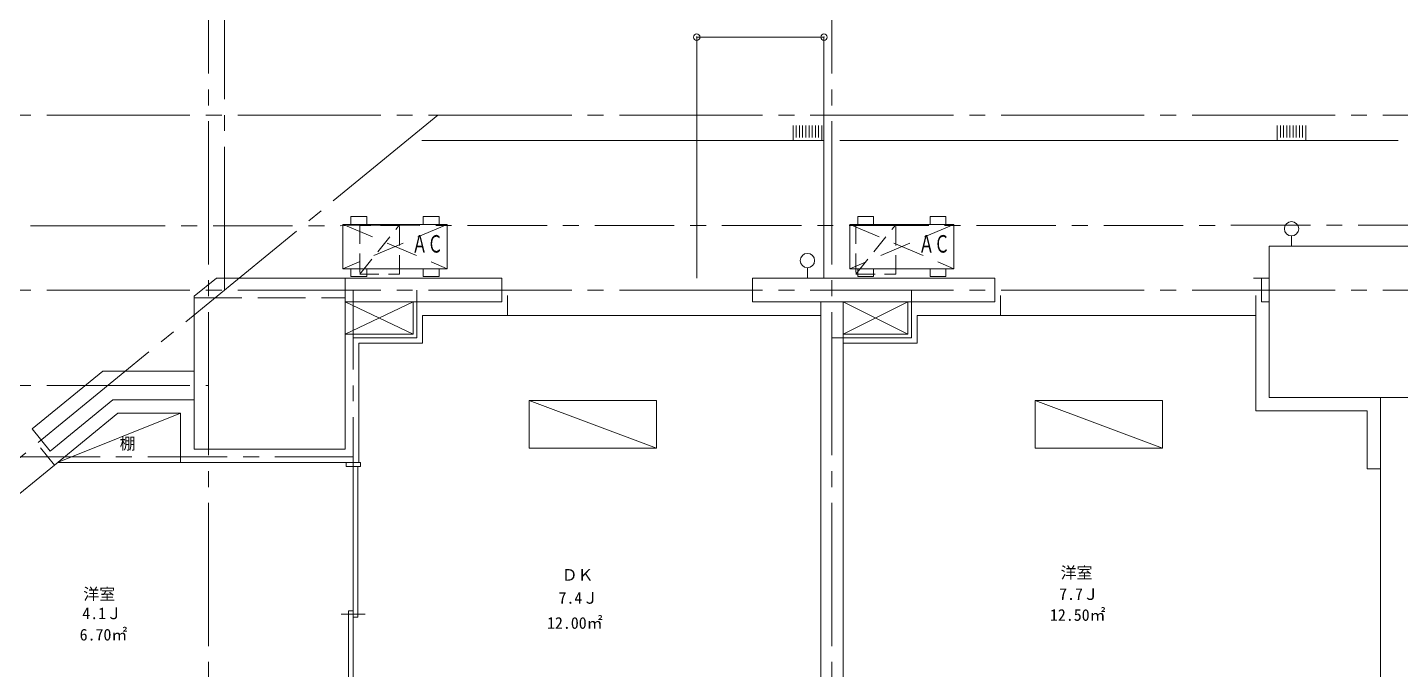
# Model space of a CAD drawing. Units: millimetres at full size, sheet at 1:100. Extents: x -20119 to 20711, y -48708 to -20378.
# Drawn here: x -6656 to 1976, y -31694 to -27656 of the extents above; entities that cross this region are included whole.
import ezdxf
from ezdxf.enums import TextEntityAlignment as Align

# ---------------------------------------------------------------- set-up
doc = ezdxf.new("R2010")
doc.units = ezdxf.units.MM
doc.header["$LTSCALE"] = 100
doc.header["$PDMODE"] = 32
doc.header["$PDSIZE"] = 40
for name, pattern in [('CHAIN1', [8, 5, -1, 1, -1]), ('CHAIN2', [12, 9, -1, 1, -1]), ('DASHED1', [1.8, 1.2, -0.6]), ('DASHED2', [3, 2, -1]), ('DASHED3', [4, 3, -1])]:
    doc.linetypes.add(name, pattern=pattern)
for name, color, linetype, lineweight in [('5-0_5KIJUN', 4, 'Continuous', 5), ('5-1_5MOJI', 4, 'CHAIN2', 5), ('5-2_5SUNPOU', 4, 'Continuous', 5), ('5-3_5HATTI', 4, 'DASHED1', 5), ('5-4_5KOUZOU1', 4, 'Continuous', 5), ('5-5_5KOUZOU2', 4, 'Continuous', 5), ('7-0_7KIJUN', 4, 'Continuous', 5)]:
    doc.layers.add(name, color=color, linetype=linetype, lineweight=lineweight)
doc.styles.add('ＭＳ ゴシック', font='')
doc.styles.get('ＭＳ ゴシック').set_extended_font_data('MS Gothic')

msp = doc.modelspace()

# ---------------------------------------------------------------- linework, layer by layer
at = {"layer": '5-0_5KIJUN'}
for p, q in [((-1842.7, -28272.4), (-1842.7, -28367.4)), ((-1822.7, -28272.4), (-1822.7, -28347.4)), ((-1802.7, -28272.4), (-1802.7, -28347.4)), ((-1782.7, -28272.4), (-1782.7, -28347.4)), ((-1762.7, -28272.4), (-1762.7, -28347.4)), ((-1742.7, -28272.4), (-1742.7, -28347.4)), ((-1722.7, -28272.4), (-1722.7, -28347.4)), ((-1702.7, -28272.4), (-1702.7, -28347.4)), ((-1682.7, -28272.4), (-1682.7, -28347.4)), ((-1662.7, -28272.4), (-1662.7, -28367.4)), ((1201, -28272.4), (1201, -28367.4)), ((1201, -28272.4), (1201, -28367.4)), ((1221, -28272.4), (1221, -28347.4)), ((1221, -28272.4), (1221, -28347.4)), ((1241, -28272.4), (1241, -28347.4)), ((1241, -28272.4), (1241, -28347.4)), ((1261, -28272.4), (1261, -28347.4)), ((1261, -28272.4), (1261, -28347.4)), ((1281, -28272.4), (1281, -28347.4)), ((1281, -28272.4), (1281, -28347.4)), ((1301, -28272.4), (1301, -28347.4)), ((1301, -28272.4), (1301, -28347.4)), ((1321, -28272.4), (1321, -28347.4)), ((1321, -28272.4), (1321, -28347.4)), ((1341, -28272.4), (1341, -28347.4)), ((1341, -28272.4), (1341, -28347.4)), ((1361, -28272.4), (1361, -28347.4)), ((1361, -28272.4), (1361, -28347.4)), ((1381, -28272.4), (1381, -28367.4)), ((1381, -28272.4), (1381, -28367.4)), ((-4176.1, -28367.4), (-1648.5, -28367.4)), ((-1842.7, -28367.4), (-1662.7, -28367.4)), ((-1548.5, -28367.4), (1961.5, -28367.4)), ((1201, -28367.4), (1381, -28367.4)), ((1201, -28367.4), (1381, -28367.4)), ((1291, -28967.4), (1291, -29032.4)), ((1291, -28967.4), (1291, -29032.4)), ((1266, -29032.4), (1316, -29032.4)), ((1266, -29032.4), (1316, -29032.4)), ((-1752.7, -29167.4), (-1752.7, -29232.4)), ((-5608.5, -29346.6), (-5468.9, -29232.4)), ((-4658.5, -29232.4), (-3673.5, -29232.4)), ((-3673.5, -29382.4), (-3673.5, -29232.4)), ((-1777.7, -29232.4), (-1727.7, -29232.4)), ((-573.5, -29382.4), (-573.5, -29232.4)), ((1051.5, -29232.4), (1151.5, -29232.4)), ((1101.5, -29382.4), (1101.5, -29232.4)), ((-5608.5, -29346.6), (-5608.5, -30307.4)), ((-4658.5, -29382.4), (-3673.5, -29382.4)), ((-2098.5, -29382.4), (-573.5, -29382.4)), ((-1668.5, -29382.4), (-1668.5, -35247.4)), ((-1528.5, -29382.4), (-1528.5, -35247.4)), ((1101.5, -29382.4), (1151.5, -29382.4)), ((-6627.2, -30181), (-6183.2, -29817.4)), ((-6183.2, -29817.4), (-5608.5, -29817.4)), ((-6513.1, -30320.3), (-6118.9, -29997.4)), ((-6118.9, -29997.4), (-5608.5, -29997.4)), ((1851.5, -29982.4), (1851.5, -35692.4)), ((-6513.1, -30320.3), (-6627.2, -30181)), ((-5608.5, -30307.4), (-4658.5, -30307.4))]:
    msp.add_line(p, q, dxfattribs=at)
at = {"layer": '5-0_5KIJUN', "linetype": 'DASHED3'}
msp.add_line((-5608.5, -29357.4), (-4658.5, -29357.4), dxfattribs=at)
at = {"layer": '5-0_5KIJUN'}
for points in [[(1151.5, -29032.4), (1151.5, -29982.4), (2101.5, -29982.4)], [(1151.5, -29032.4), (2101.5, -29032.4), (2101.5, -29982.4)], [(-5468.9, -29232.4), (-4658.5, -29232.4), (-4658.5, -30307.4)], [(-2098.5, -29382.4), (-2098.5, -29232.4), (-573.5, -29232.4)]]:
    msp.add_lwpolyline(points, dxfattribs=at)
for centre in [(1291, -28922.4), (1291, -28922.4), (-1752.7, -29122.4)]:
    msp.add_circle(centre, 45, dxfattribs=at)
at = {"layer": '5-1_5MOJI'}
for p, q in [((-5518.5, -22246.5), (-5518.5, -40808)), ((-5418.5, -29307.4), (-5418.5, -22246.5)), ((-1598.5, -22246.5), (-1598.5, -40808)), ((-13734.6, -28207.4), (5231.5, -28207.4)), ((-7518.5, -31027.4), (-4075.4, -28207.4)), ((-13734.6, -29307.4), (15647.6, -29307.4)), ((-13734.6, -29907.4), (-5518.5, -29907.4))]:
    msp.add_line(p, q, dxfattribs=at)
at = {"layer": '5-2_5SUNPOU', "linetype": 'DASHED1'}
for p, q in [((-4567.2, -28897.4), (-4567.2, -29207.4)), ((-4317.2, -28897.4), (-4567.2, -28897.4)), ((-4567.2, -29207.4), (-4317.2, -28897.4)), ((-4317.2, -29207.4), (-4317.2, -28897.4)), ((-1447.2, -28897.4), (-1447.2, -29207.4)), ((-1197.2, -28897.4), (-1447.2, -28897.4)), ((-1447.2, -29207.4), (-1197.2, -28897.4)), ((-1197.2, -29207.4), (-1197.2, -28897.4)), ((-4567.2, -29207.4), (-4317.2, -29207.4)), ((-1447.2, -29207.4), (-1197.2, -29207.4))]:
    msp.add_line(p, q, dxfattribs=at)
at = {"layer": '5-2_5SUNPOU', "linetype": 'CHAIN1'}
for p, q in [((-4608.5, -29307.4), (-4608.5, -35837.2)), ((-4208.5, -29307.4), (-4208.5, -29607.4)), ((-1098.5, -29307.4), (-1098.5, -29607.4)), ((-4608.5, -29607.4), (-4208.5, -29607.4)), ((-1598.5, -29607.4), (-1098.5, -29607.4)), ((-6700.4, -30357.4), (-4608.5, -30357.4))]:
    msp.add_line(p, q, dxfattribs=at)
at = {"layer": '5-2_5SUNPOU'}
for p, q in [((-3638.5, -29342.4), (-3638.5, -29467.4)), ((-538.5, -29342.4), (-538.5, -29467.4)), ((1066.5, -29342.4), (1066.5, -29467.4)), ((-4658.5, -29584.9), (-4231, -29382.4)), ((-4658.5, -29382.4), (-4231, -29584.9)), ((-4231, -29382.4), (-4231, -29584.9)), ((-1528.5, -29382.4), (-1121, -29584.9)), ((-1528.5, -29584.9), (-1121, -29382.4)), ((-1121, -29382.4), (-1121, -29584.9)), ((-4173.5, -29467.4), (-4173.5, -29642.4)), ((-4173.5, -29467.4), (-3638.5, -29467.4)), ((-3638.5, -29467.4), (-2133.5, -29467.4)), ((-2133.5, -29467.4), (-1668.5, -29467.4)), ((-1063.5, -29467.4), (-1063.5, -29642.4)), ((-1063.5, -29467.4), (-538.5, -29467.4)), ((-538.5, -29467.4), (1066.5, -29467.4)), ((1066.5, -29467.4), (1066.5, -30067.4)), ((-4658.5, -29584.9), (-4231, -29584.9)), ((-1528.5, -29584.9), (-1121, -29584.9)), ((-4573.5, -29642.4), (-4573.5, -30392.4)), ((-4573.5, -29642.4), (-4173.5, -29642.4)), ((-1528.5, -29642.4), (-1063.5, -29642.4)), ((-6486.3, -30408.2), (-6088.5, -30082.4)), ((-6467, -30392.4), (-5693.5, -30082.4)), ((-6088.5, -30082.4), (-5693.5, -30082.4)), ((-5693.5, -30082.4), (-5693.5, -30392.4)), ((-6486.3, -30408.2), (-6575, -30299.9)), ((-6819, -30680.7), (-6486.3, -30408.2)), ((-6467, -30392.4), (-5693.5, -30392.4)), ((-5693.5, -30392.4), (-4573.5, -30392.4)), ((-4608.5, -30417.4), (-4608.5, -32272.4)), ((-4578.5, -30417.4), (-4578.5, -31364.9)), ((-4638.5, -31324.9), (-4608.5, -31324.9)), ((-4638.5, -31324.9), (-4638.5, -32272.4)), ((-4683.5, -31344.9), (-4533.5, -31344.9)), ((-4608.5, -31364.9), (-4578.5, -31364.9))]:
    msp.add_line(p, q, dxfattribs=at)
msp.add_lwpolyline([(1066.5, -30067.4), (1766.5, -30067.4), (1766.5, -30432.4), (1851.5, -30432.4)], dxfattribs=at)
msp.add_lwpolyline([(-4653.5, -30392.4), (-4563.5, -30392.4), (-4563.5, -30417.4), (-4653.5, -30417.4)], close=True, dxfattribs=at)
at = {"layer": '5-4_5KOUZOU1'}
for p, q in [((-2448.5, -27717.4), (-2448.5, -29232.4)), ((-2448.5, -27717.4), (-1648.5, -27717.4)), ((-1648.5, -27717.4), (-1648.5, -29232.4))]:
    msp.add_line(p, q, dxfattribs=at)
for p in [(-2448.5, -27717.4), (-1648.5, -27717.4)]:
    msp.add_point(p, dxfattribs=at)
at = {"layer": '5-5_5KOUZOU2', "linetype": 'DASHED2'}
for p, q in [((-4017.8, -28895.4), (-4672.8, -29173.4)), ((-4671.5, -28895.9), (-4017.8, -29173.4)), ((-831.7, -28895.4), (-1486.7, -29173.4)), ((-1485.3, -28895.9), (-831.7, -29173.4))]:
    msp.add_line(p, q, dxfattribs=at)
at = {"layer": '5-5_5KOUZOU2'}
for p, q in [((-4622.8, -28845.4), (-4522.8, -28845.4)), ((-4622.8, -28845.4), (-4622.8, -28895.4)), ((-4522.8, -28845.4), (-4522.8, -28895.4)), ((-4067.8, -28845.3), (-4167.8, -28845.3)), ((-4167.8, -28895.3), (-4167.8, -28845.3)), ((-4067.8, -28895.3), (-4067.8, -28845.3)), ((-1436.7, -28845.4), (-1336.7, -28845.4)), ((-1436.7, -28845.4), (-1436.7, -28895.4)), ((-1336.7, -28845.4), (-1336.7, -28895.4)), ((-881.6, -28845.3), (-981.6, -28845.3)), ((-981.6, -28895.3), (-981.6, -28845.3)), ((-881.6, -28895.3), (-881.6, -28845.3)), ((-4622.8, -29173.4), (-4622.8, -29223.4)), ((-4522.8, -29173.4), (-4522.8, -29223.4)), ((-4167.8, -29223.3), (-4167.8, -29173.3)), ((-4067.8, -29223.3), (-4067.8, -29173.3)), ((-1436.7, -29173.4), (-1436.7, -29223.4)), ((-1336.7, -29173.4), (-1336.7, -29223.4)), ((-981.6, -29223.3), (-981.6, -29173.3)), ((-881.6, -29223.3), (-881.6, -29173.3)), ((-4622.8, -29223.4), (-4522.8, -29223.4)), ((-4067.8, -29223.3), (-4167.8, -29223.3)), ((-1436.7, -29223.4), (-1336.7, -29223.4)), ((-881.6, -29223.3), (-981.6, -29223.3)), ((-3501.3, -30001.9), (-2701.3, -30301.9)), ((-320.2, -30001.9), (479.8, -30301.9))]:
    msp.add_line(p, q, dxfattribs=at)
for points in [[(-4672.8, -29173.4), (-4017.8, -29173.4), (-4017.8, -28895.4), (-4672.8, -28895.4)], [(-1486.7, -29173.4), (-831.7, -29173.4), (-831.7, -28895.4), (-1486.7, -28895.4)], [(-3501.3, -30001.9), (-2701.3, -30001.9), (-2701.3, -30301.9), (-3501.3, -30301.9)], [(-320.2, -30001.9), (479.8, -30001.9), (479.8, -30301.9), (-320.2, -30301.9)]]:
    msp.add_lwpolyline(points, close=True, dxfattribs=at)
at = {"layer": '7-0_7KIJUN', "linetype": 'CHAIN1'}
msp.add_line((10210.1, -28897), (-6137.2, -28903.5), dxfattribs=at)
msp.add_lwpolyline([(-6137.2, -28903.5), (-11179.3, -28899.7), (-11442.2, -36958.8)], dxfattribs=at)

# ---------------------------------------------------------------- texts
at = {"layer": '5-3_5HATTI', "style": 'ＭＳ ゴシック'}
for s, height, p in [('棚', 73.3, (-6076.4, -30331.5)), ('ＤＫ', 73.31, (-3297.8, -31157.6)), ('洋室', 73.31, (-160.5, -31143.7)), ('洋室', 73.31, (-6305.2, -31277.9)), ('7.4Ｊ', 73.31, (-3317.5, -31302.1)), ('7.7Ｊ', 73.31, (-170.1, -31278.2)), ('4.1Ｊ', 73.31, (-6311.7, -31399.2)), ('12.50㎡', 73.31, (-227.7, -31409.5)), ('12.00㎡', 73.31, (-3389.8, -31459.8)), ('6.70㎡', 73.31, (-6328.2, -31533.4))]:
    msp.add_text(s, height=height, dxfattribs=at).set_placement(p, align=Align.BOTTOM_LEFT)
at = {"layer": '5-5_5KOUZOU2', "style": 'ＭＳ ゴシック', "width": 0.65}
for p in [(-4239.2, -29105.3), (-1053, -29105.3)]:
    msp.add_text('ＡＣ', height=110, dxfattribs=at).set_placement(p, align=Align.BOTTOM_LEFT)

doc.saveas('drawing.dxf')
